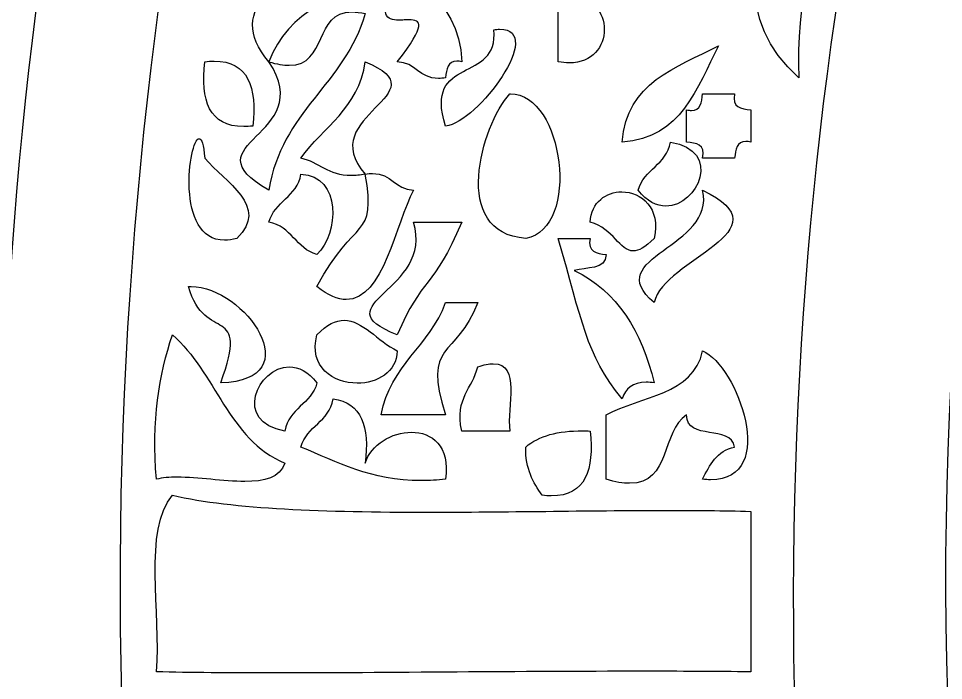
# Model space of a CAD drawing. Header units: centimetres. Extents: x -15.5 to 10, y -11.2 to 14.2.
# Drawn here: x -9.968 to -8.576, y 1.374 to 2.371 of the extents above; entities that cross this region are included whole.
import ezdxf

# ---------------------------------------------------------------- set-up
doc = ezdxf.new("R2010")
doc.units = ezdxf.units.CM
doc.header["$MEASUREMENT"] = 0
doc.layers.add('Capa 1', color=7, linetype='Continuous')

msp = doc.modelspace()

# ---------------------------------------------------------------- linework, layer by layer
at = {"layer": 'Capa 1', "color": 250}
for points, knots in [([(-8.34079, -0.77606), (-8.34079, -0.77606), (-8.40418, -0.77606), (-8.40418, -0.77606), (-8.40418, -0.77606), (-8.42023, -0.76481), (-8.43752, -0.75842), (-8.45597, -0.75842), (-8.45597, -0.75842), (-8.47304, -0.75842), (-8.49107, -0.76393), (-8.51005, -0.77606), (-8.51005, -0.77606), (-8.51005, -0.77606), (-8.60752, -0.77606), (-8.60752, -0.77606), (-8.60752, -0.77606), (-8.54628, -0.75045), (-8.48691, -0.72304), (-8.43085, -0.69224), (-8.43085, -0.69224), (-8.44355, -0.61636), (-8.4734, -0.55731), (-8.50324, -0.49889), (-8.50324, -0.49889), (-8.809, -0.56397), (-9.05188, -0.69161), (-9.34938, -0.76495), (-9.34938, -0.76495), (-9.34867, -0.76865), (-9.34797, -0.77236), (-9.34726, -0.77606), (-9.34726, -0.77606), (-9.34726, -0.77606), (-9.41965, -0.77606), (-9.41965, -0.77606), (-9.41965, -0.77606), (-9.60348, -0.25486), (-9.72897, 0.29931), (-9.78467, 0.87906), (-9.78467, 0.87906), (-9.89304, 2.00778), (-9.70445, 3.03146), (-9.36959, 3.90705), (-9.36959, 3.90705), (-9.36959, 3.90705), (-9.32126, 3.90706), (-9.32126, 3.90706), (-9.32126, 3.90706), (-9.3299, 3.88018), (-9.33876, 3.8535), (-9.34938, 3.82863), (-9.34938, 3.82863), (-9.05347, 3.69878), (-8.74772, 3.64829), (-8.47911, 3.53843), (-8.47911, 3.53843), (-8.45149, 3.72545), (-8.73819, 3.72258), (-8.72105, 3.90102), (-8.72105, 3.90102), (-8.72087, 3.903), (-8.72059, 3.90501), (-8.72024, 3.90705), (-8.72024, 3.90705), (-8.72024, 3.90705), (-8.68506, 3.90706), (-8.68506, 3.90706), (-8.68506, 3.90706), (-8.69102, 3.89097), (-8.69508, 3.87297), (-8.69692, 3.85276), (-8.69692, 3.85276), (-8.63454, 3.78185), (-8.53203, 3.65725), (-8.44902, 3.65725), (-8.44902, 3.65725), (-8.44284, 3.65725), (-8.43678, 3.65796), (-8.43085, 3.6594), (-8.43085, 3.6594), (-8.45092, 3.74629), (-8.64912, 3.82119), (-8.62121, 3.90705), (-8.62121, 3.90705), (-8.62121, 3.90705), (-8.59507, 3.90706), (-8.59507, 3.90706), (-8.59507, 3.90706), (-8.59818, 3.84384), (-8.53531, 3.76954), (-8.48472, 3.76954), (-8.48472, 3.76954), (-8.47399, 3.76954), (-8.46384, 3.77286), (-8.45498, 3.78037), (-8.45498, 3.78037), (-8.55246, 3.82133), (-8.40736, 3.83688), (-8.50324, 3.90102), (-8.50324, 3.90102), (-8.49816, 3.90374), (-8.49315, 3.9049), (-8.48828, 3.9049), (-8.48828, 3.9049), (-8.47555, 3.9049), (-8.46363, 3.89707), (-8.45308, 3.88927), (-8.45308, 3.88927), (-8.44249, 3.88145), (-8.43304, 3.87371), (-8.4251, 3.87371), (-8.4251, 3.87371), (-8.41755, 3.87372), (-8.41134, 3.88063), (-8.40672, 3.90102), (-8.40672, 3.90102), (-8.4143, 3.90209), (-8.42094, 3.90412), (-8.42665, 3.90705), (-8.42665, 3.90705), (-8.42665, 3.90705), (-8.29761, 3.90706), (-8.29761, 3.90706), (-8.29761, 3.90706), (-8.64421, 3.12558), (-8.8453, 2.21093), (-8.79344, 1.16926), (-8.79344, 1.16926), (-8.75784, 0.45397), (-8.5811, -0.21088), (-8.34079, -0.77606), (-8.34079, -0.77606), (-8.34079, -0.77606), (-8.34079, -0.77606), (-8.34079, -0.77606)], [0, 0, 0, 0, 0.0294118, 0.0294118, 0.0294118, 0.0294118, 0.0588235, 0.0588235, 0.0588235, 0.0588235, 0.0882353, 0.0882353, 0.0882353, 0.0882353, 0.1176471, 0.1176471, 0.1176471, 0.1176471, 0.1470588, 0.1470588, 0.1470588, 0.1470588, 0.1764706, 0.1764706, 0.1764706, 0.1764706, 0.2058824, 0.2058824, 0.2058824, 0.2058824, 0.2352941, 0.2352941, 0.2352941, 0.2352941, 0.2647059, 0.2647059, 0.2647059, 0.2647059, 0.2941176, 0.2941176, 0.2941176, 0.2941176, 0.3235294, 0.3235294, 0.3235294, 0.3235294, 0.3529412, 0.3529412, 0.3529412, 0.3529412, 0.3823529, 0.3823529, 0.3823529, 0.3823529, 0.4117647, 0.4117647, 0.4117647, 0.4117647, 0.4411765, 0.4411765, 0.4411765, 0.4411765, 0.4705882, 0.4705882, 0.4705882, 0.4705882, 0.5, 0.5, 0.5, 0.5, 0.5294118, 0.5294118, 0.5294118, 0.5294118, 0.5588235, 0.5588235, 0.5588235, 0.5588235, 0.5882353, 0.5882353, 0.5882353, 0.5882353, 0.6176471, 0.6176471, 0.6176471, 0.6176471, 0.6470588, 0.6470588, 0.6470588, 0.6470588, 0.6764706, 0.6764706, 0.6764706, 0.6764706, 0.7058824, 0.7058824, 0.7058824, 0.7058824, 0.7352941, 0.7352941, 0.7352941, 0.7352941, 0.7647059, 0.7647059, 0.7647059, 0.7647059, 0.7941176, 0.7941176, 0.7941176, 0.7941176, 0.8235294, 0.8235294, 0.8235294, 0.8235294, 0.8529412, 0.8529412, 0.8529412, 0.8529412, 0.8823529, 0.8823529, 0.8823529, 0.8823529, 0.9117647, 0.9117647, 0.9117647, 0.9117647, 0.9411765, 0.9411765, 0.9411765, 0.9411765, 0.9705882, 0.9705882, 0.9705882, 0.9705882, 1, 1, 1, 1]), ([(-6.72499, -0.42586), (-6.72499, -0.42586), (-6.80243, -0.42586), (-6.80243, -0.42586), (-6.80243, -0.42586), (-6.66223, -0.14198), (-6.49276, 0.11265), (-6.35186, 0.39583), (-6.35186, 0.39583), (-6.35631, 0.41171), (-6.36774, 0.42091), (-6.38838, 0.42091), (-6.38838, 0.42091), (-6.39187, 0.42092), (-6.396, 0.42059), (-6.40012, 0.41996), (-6.40012, 0.41996), (-6.6392, 0.24788), (-6.88558, 0.08341), (-7.198, -0.01533), (-7.198, -0.01533), (-7.08257, -0.13541), (-6.973, -0.26133), (-6.9022, -0.42586), (-6.9022, -0.42586), (-6.9022, -0.42586), (-6.94897, -0.42586), (-6.94897, -0.42586), (-6.94897, -0.42586), (-7.02161, -0.17143), (-7.29949, -0.03661), (-7.56598, -0.03661), (-7.56598, -0.03661), (-7.82277, -0.0366), (-8.06904, -0.16184), (-8.1105, -0.42586), (-8.1105, -0.42586), (-8.1105, -0.42586), (-8.23502, -0.42586), (-8.23502, -0.42586), (-8.23502, -0.42586), (-8.30092, -0.23889), (-8.35843, -0.0456), (-8.40672, 0.15389), (-8.40672, 0.15389), (-8.69395, 1.34096), (-8.5901, 2.46225), (-8.23813, 3.43747), (-8.23813, 3.43747), (-8.23813, 3.43747), (-8.1512, 3.43747), (-8.1512, 3.43747), (-8.1512, 3.43747), (-8.17611, 3.12724), (-8.01052, 2.86043), (-7.60278, 2.86043), (-7.60278, 2.86043), (-7.53162, 2.86044), (-7.45309, 2.86854), (-7.36691, 2.88597), (-7.36691, 2.88597), (-7.12229, 2.98789), (-7.02676, 3.21272), (-7.04183, 3.43747), (-7.04183, 3.43747), (-7.04183, 3.43747), (-6.98164, 3.43747), (-6.98164, 3.43747), (-6.98164, 3.43747), (-7.00065, 3.15215), (-7.15725, 3.00447), (-7.31865, 2.86152), (-7.31865, 2.86152), (-6.94686, 2.79041), (-6.72969, 2.56434), (-6.40012, 2.45068), (-6.40012, 2.45068), (-6.58427, 2.78233), (-6.7529, 3.12949), (-6.96072, 3.43747), (-6.96072, 3.43747), (-6.96072, 3.43747), (-6.86554, 3.43747), (-6.86554, 3.43747), (-6.86554, 3.43747), (-6.77262, 3.27509), (-6.68122, 3.11478), (-6.59348, 2.95836), (-6.59348, 2.95836), (-6.48871, 2.77168), (-6.34615, 2.58879), (-6.32742, 2.37797), (-6.32742, 2.37797), (-6.74683, 2.43957), (-6.96432, 2.7631), (-7.39136, 2.81326), (-7.39136, 2.81326), (-7.43552, 2.81846), (-7.47842, 2.82096), (-7.51991, 2.82096), (-7.51991, 2.82096), (-8.84854, 2.82096), (-8.80268, 0.24216), (-7.70568, 0.0088), (-7.70568, 0.0088), (-7.62257, -0.00887), (-7.54577, -0.01674), (-7.47423, -0.01674), (-7.47423, -0.01674), (-6.92713, -0.01674), (-6.68545, 0.44264), (-6.25503, 0.49235), (-6.25503, 0.49235), (-6.39691, 0.17157), (-6.55845, -0.12963), (-6.725, -0.42586), (-6.725, -0.42586), (-6.725, -0.42586), (-6.72499, -0.42586), (-6.72499, -0.42586)], [0, 0, 0, 0, 0.0333333, 0.0333333, 0.0333333, 0.0333333, 0.0666667, 0.0666667, 0.0666667, 0.0666667, 0.1, 0.1, 0.1, 0.1, 0.1333333, 0.1333333, 0.1333333, 0.1333333, 0.1666667, 0.1666667, 0.1666667, 0.1666667, 0.2, 0.2, 0.2, 0.2, 0.2333333, 0.2333333, 0.2333333, 0.2333333, 0.2666667, 0.2666667, 0.2666667, 0.2666667, 0.3, 0.3, 0.3, 0.3, 0.3333333, 0.3333333, 0.3333333, 0.3333333, 0.3666667, 0.3666667, 0.3666667, 0.3666667, 0.4, 0.4, 0.4, 0.4, 0.4333333, 0.4333333, 0.4333333, 0.4333333, 0.4666667, 0.4666667, 0.4666667, 0.4666667, 0.5, 0.5, 0.5, 0.5, 0.5333333, 0.5333333, 0.5333333, 0.5333333, 0.5666667, 0.5666667, 0.5666667, 0.5666667, 0.6, 0.6, 0.6, 0.6, 0.6333333, 0.6333333, 0.6333333, 0.6333333, 0.6666667, 0.6666667, 0.6666667, 0.6666667, 0.7, 0.7, 0.7, 0.7, 0.7333333, 0.7333333, 0.7333333, 0.7333333, 0.7666667, 0.7666667, 0.7666667, 0.7666667, 0.8, 0.8, 0.8, 0.8, 0.8333333, 0.8333333, 0.8333333, 0.8333333, 0.8666667, 0.8666667, 0.8666667, 0.8666667, 0.9, 0.9, 0.9, 0.9, 0.9333333, 0.9333333, 0.9333333, 0.9333333, 0.9666667, 0.9666667, 0.9666667, 0.9666667, 1, 1, 1, 1]), ([(-9.83984, 0.05008), (-9.83984, 0.05008), (-9.95019, 0.05008), (-9.95019, 0.05008), (-9.95019, 0.05008), (-9.95962, 0.08451), (-9.96889, 0.11915), (-9.97803, 0.15389), (-9.97803, 0.15389), (-9.98455, 0.11922), (-9.989, 0.08461), (-9.99161, 0.05007), (-9.99161, 0.05007), (-9.99161, 0.05007), (-10.11124, 0.05008), (-10.11124, 0.05008), (-10.11124, 0.05008), (-10.04442, 0.10634), (-9.99486, 0.1757), (-9.97803, 0.25073), (-9.97803, 0.25073), (-9.84711, 0.83578), (-10.30678, 1.03182), (-10.88989, 1.16764), (-10.88989, 1.16764), (-10.88989, 1.16764), (-10.88989, 1.25298), (-10.88989, 1.25298), (-10.88989, 1.25298), (-10.57507, 1.15942), (-10.2763, 1.02624), (-10.05074, 0.85493), (-10.05074, 0.85493), (-10.07106, 1.28229), (-10.06566, 1.65789), (-10.07487, 2.03953), (-10.07487, 2.03953), (-10.25976, 1.81982), (-10.57479, 1.70139), (-10.88989, 1.60244), (-10.88989, 1.60244), (-10.88989, 1.60244), (-10.88989, 1.67994), (-10.88989, 1.67994), (-10.88989, 1.67994), (-10.42655, 1.73117), (-9.8941, 2.0917), (-10.00216, 2.61991), (-10.00216, 2.61991), (-10.02693, 2.74063), (-10.10958, 2.832), (-10.21428, 2.88692), (-10.21428, 2.88692), (-10.21428, 2.88692), (-10.10044, 2.88693), (-10.10044, 2.88693), (-10.10044, 2.88693), (-10.09995, 2.88661), (-10.09946, 2.88629), (-10.099, 2.88597), (-10.099, 2.88597), (-10.09903, 2.88629), (-10.0991, 2.88661), (-10.09914, 2.88692), (-10.09914, 2.88692), (-10.09914, 2.88692), (-10.02703, 2.88693), (-10.02703, 2.88693), (-10.02703, 2.88693), (-10.01775, 2.81778), (-9.99532, 2.75202), (-9.9539, 2.6923), (-9.9539, 2.6923), (-9.94017, 2.75771), (-9.92592, 2.82258), (-9.91114, 2.88692), (-9.91114, 2.88692), (-9.91114, 2.88692), (-9.85748, 2.88693), (-9.85748, 2.88693), (-9.85748, 2.88693), (-10.05994, 1.90809), (-10.02693, 0.93844), (-9.83985, 0.05007), (-9.83985, 0.05007), (-9.83985, 0.05007), (-9.83984, 0.05008), (-9.83984, 0.05008)], [0, 0, 0, 0, 0.0454545, 0.0454545, 0.0454545, 0.0454545, 0.0909091, 0.0909091, 0.0909091, 0.0909091, 0.1363636, 0.1363636, 0.1363636, 0.1363636, 0.1818182, 0.1818182, 0.1818182, 0.1818182, 0.2272727, 0.2272727, 0.2272727, 0.2272727, 0.2727273, 0.2727273, 0.2727273, 0.2727273, 0.3181818, 0.3181818, 0.3181818, 0.3181818, 0.3636364, 0.3636364, 0.3636364, 0.3636364, 0.4090909, 0.4090909, 0.4090909, 0.4090909, 0.4545455, 0.4545455, 0.4545455, 0.4545455, 0.5, 0.5, 0.5, 0.5, 0.5454545, 0.5454545, 0.5454545, 0.5454545, 0.5909091, 0.5909091, 0.5909091, 0.5909091, 0.6363636, 0.6363636, 0.6363636, 0.6363636, 0.6818182, 0.6818182, 0.6818182, 0.6818182, 0.7272727, 0.7272727, 0.7272727, 0.7272727, 0.7727273, 0.7727273, 0.7727273, 0.7727273, 0.8181818, 0.8181818, 0.8181818, 0.8181818, 0.8636364, 0.8636364, 0.8636364, 0.8636364, 0.9090909, 0.9090909, 0.9090909, 0.9090909, 0.9545455, 0.9545455, 0.9545455, 0.9545455, 1, 1, 1, 1]), ([(-8.72105, 2.88598), (-8.6912, 2.72246), (-8.98965, 2.45544), (-8.79344, 2.28145), (-8.79344, 2.28145), (-8.80582, 2.50339), (-8.66993, 2.70531), (-8.72105, 2.88597), (-8.72105, 2.88597), (-8.72105, 2.88597), (-8.72105, 2.88598), (-8.72105, 2.88598)], [0, 0, 0, 0, 0.3333333, 0.3333333, 0.3333333, 0.3333333, 0.6666667, 0.6666667, 0.6666667, 0.6666667, 1, 1, 1, 1]), ([(-9.47084, 2.44532), (-9.56916, 2.44532), (-9.66099, 2.38704), (-9.59132, 2.30558), (-9.59132, 2.30558), (-9.51607, 2.19193), (-9.71704, 2.18431), (-9.59132, 2.11223), (-9.59132, 2.11223), (-9.57258, 2.23066), (-9.47701, 2.27193), (-9.44622, 2.37797), (-9.44622, 2.37797), (-9.45366, 2.3797), (-9.46019, 2.38048), (-9.46594, 2.38048), (-9.46594, 2.38048), (-9.49497, 2.38048), (-9.50421, 2.3604), (-9.51321, 2.34051), (-9.51321, 2.34051), (-9.52234, 2.32026), (-9.53148, 2.30022), (-9.56076, 2.30022), (-9.56076, 2.30022), (-9.56916, 2.30022), (-9.57918, 2.30184), (-9.59132, 2.30558), (-9.59132, 2.30558), (-9.5621, 2.38115), (-9.49035, 2.41448), (-9.39796, 2.42655), (-9.39796, 2.42655), (-9.42851, 2.37406), (-9.41387, 2.3682), (-9.3957, 2.3682), (-9.3957, 2.3682), (-9.39309, 2.3682), (-9.39041, 2.36834), (-9.3878, 2.36845), (-9.3878, 2.36845), (-9.38515, 2.36856), (-9.38258, 2.36866), (-9.38014, 2.36866), (-9.38014, 2.36866), (-9.36247, 2.36866), (-9.35354, 2.36256), (-9.39796, 2.30558), (-9.39796, 2.30558), (-9.37026, 2.30446), (-9.36515, 2.28046), (-9.33608, 2.28046), (-9.33608, 2.28046), (-9.3328, 2.28046), (-9.3292, 2.28078), (-9.32525, 2.28145), (-9.32525, 2.28145), (-9.32415, 2.29419), (-9.32232, 2.30643), (-9.30821, 2.30643), (-9.30821, 2.30643), (-9.30613, 2.30643), (-9.30377, 2.30615), (-9.30112, 2.30558), (-9.30112, 2.30558), (-9.30355, 2.40539), (-9.38946, 2.44532), (-9.47084, 2.44532), (-9.47084, 2.44532), (-9.47084, 2.44532), (-9.47084, 2.44532), (-9.47084, 2.44532)], [0, 0, 0, 0, 0.0555556, 0.0555556, 0.0555556, 0.0555556, 0.1111111, 0.1111111, 0.1111111, 0.1111111, 0.1666667, 0.1666667, 0.1666667, 0.1666667, 0.2222222, 0.2222222, 0.2222222, 0.2222222, 0.2777778, 0.2777778, 0.2777778, 0.2777778, 0.3333333, 0.3333333, 0.3333333, 0.3333333, 0.3888889, 0.3888889, 0.3888889, 0.3888889, 0.4444444, 0.4444444, 0.4444444, 0.4444444, 0.5, 0.5, 0.5, 0.5, 0.5555556, 0.5555556, 0.5555556, 0.5555556, 0.6111111, 0.6111111, 0.6111111, 0.6111111, 0.6666667, 0.6666667, 0.6666667, 0.6666667, 0.7222222, 0.7222222, 0.7222222, 0.7222222, 0.7777778, 0.7777778, 0.7777778, 0.7777778, 0.8333333, 0.8333333, 0.8333333, 0.8333333, 0.8888889, 0.8888889, 0.8888889, 0.8888889, 0.9444444, 0.9444444, 0.9444444, 0.9444444, 1, 1, 1, 1]), ([(-9.13888, 2.40433), (-9.14428, 2.40433), (-9.14999, 2.40369), (-9.15602, 2.40242), (-9.15602, 2.40242), (-9.15602, 2.37004), (-9.15602, 2.33797), (-9.15602, 2.30558), (-9.15602, 2.30558), (-9.15002, 2.30439), (-9.14442, 2.30385), (-9.13923, 2.30385), (-9.13923, 2.30385), (-9.10406, 2.30386), (-9.08649, 2.32901), (-9.08649, 2.35416), (-9.08649, 2.35416), (-9.08649, 2.37925), (-9.10395, 2.40432), (-9.13888, 2.40432), (-9.13888, 2.40432), (-9.13888, 2.40432), (-9.13888, 2.40433), (-9.13888, 2.40433)], [0, 0, 0, 0, 0.1666667, 0.1666667, 0.1666667, 0.1666667, 0.3333333, 0.3333333, 0.3333333, 0.3333333, 0.5, 0.5, 0.5, 0.5, 0.6666667, 0.6666667, 0.6666667, 0.6666667, 0.8333333, 0.8333333, 0.8333333, 0.8333333, 1, 1, 1, 1]), ([(-9.24397, 2.35448), (-9.24651, 2.35448), (-9.24968, 2.35416), (-9.25286, 2.35384), (-9.25286, 2.35384), (-9.24365, 2.27225), (-9.35986, 2.31606), (-9.32525, 2.20874), (-9.32525, 2.20874), (-9.27667, 2.21383), (-9.1738, 2.35448), (-9.24397, 2.35448), (-9.24397, 2.35448), (-9.24397, 2.35448), (-9.24397, 2.35448), (-9.24397, 2.35448)], [0, 0, 0, 0, 0.25, 0.25, 0.25, 0.25, 0.5, 0.5, 0.5, 0.5, 0.75, 0.75, 0.75, 0.75, 1, 1, 1, 1]), ([(-8.9144, 2.32972), (-8.97791, 2.2967), (-9.05284, 2.27478), (-9.0595, 2.18462), (-9.0595, 2.18462), (-8.96933, 2.1913), (-8.94743, 2.26621), (-8.9144, 2.32971), (-8.9144, 2.32971), (-8.9144, 2.32971), (-8.9144, 2.32972), (-8.9144, 2.32972)], [0, 0, 0, 0, 0.3333333, 0.3333333, 0.3333333, 0.3333333, 0.6666667, 0.6666667, 0.6666667, 0.6666667, 1, 1, 1, 1]), ([(-9.67386, 2.30654), (-9.67831, 2.30654), (-9.68307, 2.30622), (-9.68784, 2.30558), (-9.68784, 2.30558), (-9.69429, 2.24713), (-9.68145, 2.20797), (-9.62896, 2.20797), (-9.62896, 2.20797), (-9.62472, 2.20798), (-9.62021, 2.20822), (-9.61545, 2.20874), (-9.61545, 2.20874), (-9.60909, 2.26717), (-9.62211, 2.30653), (-9.67386, 2.30653), (-9.67386, 2.30653), (-9.67386, 2.30653), (-9.67386, 2.30654), (-9.67386, 2.30654)], [0, 0, 0, 0, 0.2, 0.2, 0.2, 0.2, 0.4, 0.4, 0.4, 0.4, 0.6, 0.6, 0.6, 0.6, 0.8, 0.8, 0.8, 0.8, 1, 1, 1, 1]), ([(-9.44622, 2.30559), (-9.45606, 2.23478), (-9.5094, 2.20779), (-9.54306, 2.16049), (-9.54306, 2.16049), (-9.51547, 2.15408), (-9.50143, 2.13411), (-9.46742, 2.13407), (-9.46742, 2.13407), (-9.4611, 2.13408), (-9.45412, 2.13478), (-9.44622, 2.13636), (-9.44622, 2.13636), (-9.52464, 2.22526), (-9.32779, 2.25669), (-9.44622, 2.30558), (-9.44622, 2.30558), (-9.44622, 2.30558), (-9.44622, 2.30559), (-9.44622, 2.30559)], [0, 0, 0, 0, 0.2, 0.2, 0.2, 0.2, 0.4, 0.4, 0.4, 0.4, 0.6, 0.6, 0.6, 0.6, 0.8, 0.8, 0.8, 0.8, 1, 1, 1, 1]), ([(-9.22873, 2.25733), (-9.27159, 2.20907), (-9.31858, 2.04778), (-9.2046, 2.03953), (-9.2046, 2.03953), (-9.1211, 2.05509), (-9.14777, 2.25732), (-9.22778, 2.25732), (-9.22778, 2.25732), (-9.22809, 2.25733), (-9.22841, 2.25732), (-9.22873, 2.25732), (-9.22873, 2.25732), (-9.22873, 2.25732), (-9.22873, 2.25733), (-9.22873, 2.25733)], [0, 0, 0, 0, 0.25, 0.25, 0.25, 0.25, 0.5, 0.5, 0.5, 0.5, 0.75, 0.75, 0.75, 0.75, 1, 1, 1, 1]), ([(-8.96267, 2.2332), (-8.96267, 2.217), (-8.96267, 2.20081), (-8.96267, 2.18462), (-8.96267, 2.18462), (-8.94806, 2.18336), (-8.93409, 2.18113), (-8.93854, 2.16049), (-8.93854, 2.16049), (-8.92234, 2.1605), (-8.90615, 2.16049), (-8.89028, 2.16049), (-8.89028, 2.16049), (-8.8889, 2.17348), (-8.88703, 2.18547), (-8.87324, 2.18547), (-8.87324, 2.18547), (-8.87115, 2.18547), (-8.86879, 2.18519), (-8.86615, 2.18462), (-8.86615, 2.18462), (-8.86615, 2.20081), (-8.86615, 2.217), (-8.86615, 2.23319), (-8.86615, 2.23319), (-8.88075, 2.23447), (-8.89472, 2.23668), (-8.89028, 2.25732), (-8.89028, 2.25732), (-8.90615, 2.25733), (-8.92234, 2.25732), (-8.93854, 2.25732), (-8.93854, 2.25732), (-8.93963, 2.24434), (-8.94146, 2.23235), (-8.95547, 2.23235), (-8.95547, 2.23235), (-8.95758, 2.23235), (-8.95995, 2.23263), (-8.96267, 2.23319), (-8.96267, 2.23319), (-8.96267, 2.23319), (-8.96267, 2.2332), (-8.96267, 2.2332)], [0, 0, 0, 0, 0.0909091, 0.0909091, 0.0909091, 0.0909091, 0.1818182, 0.1818182, 0.1818182, 0.1818182, 0.2727273, 0.2727273, 0.2727273, 0.2727273, 0.3636364, 0.3636364, 0.3636364, 0.3636364, 0.4545455, 0.4545455, 0.4545455, 0.4545455, 0.5454545, 0.5454545, 0.5454545, 0.5454545, 0.6363636, 0.6363636, 0.6363636, 0.6363636, 0.7272727, 0.7272727, 0.7272727, 0.7272727, 0.8181818, 0.8181818, 0.8181818, 0.8181818, 0.9090909, 0.9090909, 0.9090909, 0.9090909, 1, 1, 1, 1]), ([(-9.69641, 2.18971), (-9.70403, 2.18971), (-9.71292, 2.1516), (-9.71101, 2.1135), (-9.71101, 2.1135), (-9.70879, 2.07509), (-9.69553, 2.03688), (-9.65795, 2.03688), (-9.65795, 2.03688), (-9.65238, 2.03688), (-9.64628, 2.03773), (-9.63957, 2.03953), (-9.63957, 2.03953), (-9.58941, 2.08779), (-9.65736, 2.1243), (-9.68784, 2.16049), (-9.68784, 2.16049), (-9.68942, 2.18114), (-9.6926, 2.1897), (-9.69641, 2.1897), (-9.69641, 2.1897), (-9.69641, 2.1897), (-9.69641, 2.18971), (-9.69641, 2.18971)], [0, 0, 0, 0, 0.1666667, 0.1666667, 0.1666667, 0.1666667, 0.3333333, 0.3333333, 0.3333333, 0.3333333, 0.5, 0.5, 0.5, 0.5, 0.6666667, 0.6666667, 0.6666667, 0.6666667, 0.8333333, 0.8333333, 0.8333333, 0.8333333, 1, 1, 1, 1]), ([(-8.98679, 2.18463), (-8.99283, 2.15034), (-9.0268, 2.14398), (-9.03537, 2.11223), (-9.03537, 2.11223), (-9.02214, 2.09505), (-9.00743, 2.08828), (-8.99364, 2.08825), (-8.99364, 2.08825), (-8.9452, 2.08825), (-8.9082, 2.17203), (-8.98679, 2.18462), (-8.98679, 2.18462), (-8.98679, 2.18462), (-8.98679, 2.18463), (-8.98679, 2.18463)], [0, 0, 0, 0, 0.25, 0.25, 0.25, 0.25, 0.5, 0.5, 0.5, 0.5, 0.75, 0.75, 0.75, 0.75, 1, 1, 1, 1]), ([(-9.54306, 2.13637), (-9.54877, 2.10176), (-9.58274, 2.09572), (-9.59132, 2.06397), (-9.59132, 2.06397), (-9.5567, 2.05795), (-9.55068, 2.02397), (-9.51892, 2.0154), (-9.51892, 2.0154), (-9.48591, 2.0462), (-9.48146, 2.13382), (-9.54306, 2.13636), (-9.54306, 2.13636), (-9.54306, 2.13636), (-9.54306, 2.13637), (-9.54306, 2.13637)], [0, 0, 0, 0, 0.25, 0.25, 0.25, 0.25, 0.5, 0.5, 0.5, 0.5, 0.75, 0.75, 0.75, 0.75, 1, 1, 1, 1]), ([(-9.43542, 2.13732), (-9.4386, 2.13732), (-9.44241, 2.137), (-9.44622, 2.13636), (-9.44622, 2.13636), (-9.42907, 2.03572), (-9.46178, 2.07477), (-9.51892, 1.96714), (-9.51892, 1.96714), (-9.50199, 1.95342), (-9.48742, 1.94756), (-9.47479, 1.94756), (-9.47479, 1.94756), (-9.41877, 1.94757), (-9.4, 2.06225), (-9.37383, 2.11223), (-9.37383, 2.11223), (-9.40145, 2.11351), (-9.40621, 2.13732), (-9.43542, 2.13732), (-9.43542, 2.13732), (-9.43542, 2.13732), (-9.43542, 2.13732), (-9.43542, 2.13732)], [0, 0, 0, 0, 0.1666667, 0.1666667, 0.1666667, 0.1666667, 0.3333333, 0.3333333, 0.3333333, 0.3333333, 0.5, 0.5, 0.5, 0.5, 0.6666667, 0.6666667, 0.6666667, 0.6666667, 0.8333333, 0.8333333, 0.8333333, 0.8333333, 1, 1, 1, 1]), ([(-9.06014, 2.1097), (-9.08332, 2.1097), (-9.10586, 2.09477), (-9.10776, 2.06397), (-9.10776, 2.06397), (-9.07241, 2.05417), (-9.06342, 2.02072), (-9.04292, 2.02072), (-9.04292, 2.02072), (-9.03488, 2.02073), (-9.02511, 2.02587), (-9.01124, 2.03953), (-9.01124, 2.03953), (-9.00108, 2.08557), (-9.03093, 2.10969), (-9.06014, 2.10969), (-9.06014, 2.10969), (-9.06014, 2.10969), (-9.06014, 2.1097), (-9.06014, 2.1097)], [0, 0, 0, 0, 0.2, 0.2, 0.2, 0.2, 0.4, 0.4, 0.4, 0.4, 0.6, 0.6, 0.6, 0.6, 0.8, 0.8, 0.8, 0.8, 1, 1, 1, 1]), ([(-8.93854, 2.11224), (-8.91789, 2.02556), (-9.09379, 2.0119), (-9.01124, 1.94301), (-9.01124, 1.94301), (-8.99823, 2.00905), (-8.80804, 2.04969), (-8.93854, 2.11223), (-8.93854, 2.11223), (-8.93854, 2.11223), (-8.93854, 2.11224), (-8.93854, 2.11224)], [0, 0, 0, 0, 0.3333333, 0.3333333, 0.3333333, 0.3333333, 0.6666667, 0.6666667, 0.6666667, 0.6666667, 1, 1, 1, 1]), ([(-9.37383, 2.06398), (-9.34113, 1.96047), (-9.51575, 1.94047), (-9.39796, 1.89443), (-9.39796, 1.89443), (-9.36113, 1.98206), (-9.34366, 1.96364), (-9.30112, 2.06397), (-9.30112, 2.06397), (-9.32525, 2.06398), (-9.34938, 2.06397), (-9.37383, 2.06397), (-9.37383, 2.06397), (-9.37383, 2.06397), (-9.37383, 2.06398), (-9.37383, 2.06398)], [0, 0, 0, 0, 0.25, 0.25, 0.25, 0.25, 0.5, 0.5, 0.5, 0.5, 0.75, 0.75, 0.75, 0.75, 1, 1, 1, 1]), ([(-9.15602, 2.03953), (-9.11919, 1.91539), (-9.11538, 1.86649), (-9.0595, 1.79791), (-9.0595, 1.79791), (-9.05495, 1.81375), (-9.04359, 1.82299), (-9.02331, 1.82299), (-9.02331, 1.82299), (-9.0196, 1.823), (-9.01558, 1.82267), (-9.01124, 1.82204), (-9.01124, 1.82204), (-9.03061, 1.8992), (-9.06649, 1.96015), (-9.13189, 1.99127), (-9.13189, 1.99127), (-9.11316, 1.99667), (-9.08427, 1.9919), (-9.08363, 2.0154), (-9.08363, 2.0154), (-9.09823, 2.01699), (-9.11221, 2.01921), (-9.10776, 2.03953), (-9.10776, 2.03953), (-9.12396, 2.03953), (-9.14015, 2.03953), (-9.15602, 2.03953), (-9.15602, 2.03953), (-9.15602, 2.03953), (-9.15602, 2.03953), (-9.15602, 2.03953)], [0, 0, 0, 0, 0.125, 0.125, 0.125, 0.125, 0.25, 0.25, 0.25, 0.25, 0.375, 0.375, 0.375, 0.375, 0.5, 0.5, 0.5, 0.5, 0.625, 0.625, 0.625, 0.625, 0.75, 0.75, 0.75, 0.75, 0.875, 0.875, 0.875, 0.875, 1, 1, 1, 1]), ([(-9.71228, 1.96714), (-9.6872, 1.87824), (-9.61957, 1.94491), (-9.66371, 1.82204), (-9.66371, 1.82204), (-9.52781, 1.82617), (-9.62751, 1.96714), (-9.70847, 1.96714), (-9.70847, 1.96714), (-9.70974, 1.96714), (-9.71101, 1.96714), (-9.71228, 1.96714), (-9.71228, 1.96714), (-9.71228, 1.96714), (-9.71228, 1.96714), (-9.71228, 1.96714)], [0, 0, 0, 0, 0.25, 0.25, 0.25, 0.25, 0.5, 0.5, 0.5, 0.5, 0.75, 0.75, 0.75, 0.75, 1, 1, 1, 1]), ([(-9.32525, 1.94301), (-9.34875, 1.87761), (-9.40875, 1.84903), (-9.42209, 1.77378), (-9.42209, 1.77378), (-9.3897, 1.77378), (-9.35764, 1.77378), (-9.32525, 1.77378), (-9.32525, 1.77378), (-9.36145, 1.88491), (-9.30937, 1.85792), (-9.27699, 1.94301), (-9.27699, 1.94301), (-9.29318, 1.94301), (-9.30937, 1.94301), (-9.32525, 1.94301), (-9.32525, 1.94301), (-9.32525, 1.94301), (-9.32525, 1.94301), (-9.32525, 1.94301)], [0, 0, 0, 0, 0.2, 0.2, 0.2, 0.2, 0.4, 0.4, 0.4, 0.4, 0.6, 0.6, 0.6, 0.6, 0.8, 0.8, 0.8, 0.8, 1, 1, 1, 1]), ([(-9.47797, 1.91634), (-9.49035, 1.91634), (-9.50369, 1.91062), (-9.51892, 1.89443), (-9.51892, 1.89443), (-9.53166, 1.84579), (-9.49462, 1.82165), (-9.45825, 1.82165), (-9.45825, 1.82165), (-9.42836, 1.82166), (-9.39894, 1.83795), (-9.39796, 1.8703), (-9.39796, 1.8703), (-9.4278, 1.88523), (-9.45034, 1.91634), (-9.47797, 1.91634), (-9.47797, 1.91634), (-9.47797, 1.91634), (-9.47797, 1.91634), (-9.47797, 1.91634)], [0, 0, 0, 0, 0.2, 0.2, 0.2, 0.2, 0.4, 0.4, 0.4, 0.4, 0.6, 0.6, 0.6, 0.6, 0.8, 0.8, 0.8, 0.8, 1, 1, 1, 1]), ([(-9.72911, 1.68012), (-9.71355, 1.68012), (-9.69609, 1.67853), (-9.67863, 1.67694), (-9.67863, 1.67694), (-9.66095, 1.67525), (-9.64335, 1.67359), (-9.62744, 1.67359), (-9.62744, 1.67359), (-9.59812, 1.67359), (-9.57459, 1.67927), (-9.56718, 1.70107), (-9.56718, 1.70107), (-9.65227, 1.73695), (-9.67164, 1.83855), (-9.73641, 1.89443), (-9.73641, 1.89443), (-9.75673, 1.83443), (-9.76784, 1.76489), (-9.76054, 1.67694), (-9.76054, 1.67694), (-9.75133, 1.67949), (-9.74086, 1.68012), (-9.72911, 1.68012), (-9.72911, 1.68012), (-9.72911, 1.68012), (-9.72911, 1.68012), (-9.72911, 1.68012)], [0, 0, 0, 0, 0.1428571, 0.1428571, 0.1428571, 0.1428571, 0.2857143, 0.2857143, 0.2857143, 0.2857143, 0.4285714, 0.4285714, 0.4285714, 0.4285714, 0.5714286, 0.5714286, 0.5714286, 0.5714286, 0.7142857, 0.7142857, 0.7142857, 0.7142857, 0.8571429, 0.8571429, 0.8571429, 0.8571429, 1, 1, 1, 1]), ([(-8.93854, 1.8703), (-8.95187, 1.80331), (-9.0322, 1.80267), (-9.08363, 1.77378), (-9.08363, 1.77378), (-9.08363, 1.7414), (-9.08363, 1.70933), (-9.08363, 1.67694), (-9.08363, 1.67694), (-9.06977, 1.67275), (-9.0582, 1.67091), (-9.04853, 1.67091), (-9.04853, 1.67091), (-8.98556, 1.67087), (-9.00119, 1.7493), (-8.96267, 1.77378), (-8.96267, 1.77378), (-8.96235, 1.73378), (-8.89567, 1.76013), (-8.89028, 1.72552), (-8.89028, 1.72552), (-8.91726, 1.72013), (-8.92774, 1.69853), (-8.93854, 1.67694), (-8.93854, 1.67694), (-8.93433, 1.67649), (-8.93035, 1.67624), (-8.92658, 1.67624), (-8.92658, 1.67624), (-8.8225, 1.67624), (-8.88643, 1.84825), (-8.93854, 1.8703), (-8.93854, 1.8703), (-8.93854, 1.8703), (-8.93854, 1.8703), (-8.93854, 1.8703)], [0, 0, 0, 0, 0.1111111, 0.1111111, 0.1111111, 0.1111111, 0.2222222, 0.2222222, 0.2222222, 0.2222222, 0.3333333, 0.3333333, 0.3333333, 0.3333333, 0.4444444, 0.4444444, 0.4444444, 0.4444444, 0.5555556, 0.5555556, 0.5555556, 0.5555556, 0.6666667, 0.6666667, 0.6666667, 0.6666667, 0.7777778, 0.7777778, 0.7777778, 0.7777778, 0.8888889, 0.8888889, 0.8888889, 0.8888889, 1, 1, 1, 1]), ([(-9.56052, 1.84617), (-9.60877, 1.84617), (-9.64561, 1.76235), (-9.56718, 1.74965), (-9.56718, 1.74965), (-9.56147, 1.78394), (-9.52718, 1.79029), (-9.51892, 1.82204), (-9.51892, 1.82204), (-9.53226, 1.83919), (-9.54687, 1.84617), (-9.56052, 1.84617), (-9.56052, 1.84617), (-9.56052, 1.84617), (-9.56052, 1.84617), (-9.56052, 1.84617)], [0, 0, 0, 0, 0.25, 0.25, 0.25, 0.25, 0.5, 0.5, 0.5, 0.5, 0.75, 0.75, 0.75, 0.75, 1, 1, 1, 1]), ([(-9.25349, 1.85094), (-9.25985, 1.85094), (-9.26747, 1.84934), (-9.27699, 1.84617), (-9.27699, 1.84617), (-9.28461, 1.81347), (-9.3116, 1.80013), (-9.30112, 1.74965), (-9.30112, 1.74965), (-9.27699, 1.74965), (-9.25286, 1.74965), (-9.22873, 1.74965), (-9.22873, 1.74965), (-9.23349, 1.7868), (-9.21159, 1.85093), (-9.25349, 1.85093), (-9.25349, 1.85093), (-9.25349, 1.85093), (-9.25349, 1.85094), (-9.25349, 1.85094)], [0, 0, 0, 0, 0.2, 0.2, 0.2, 0.2, 0.4, 0.4, 0.4, 0.4, 0.6, 0.6, 0.6, 0.6, 0.8, 0.8, 0.8, 0.8, 1, 1, 1, 1]), ([(-9.49448, 1.79791), (-9.50051, 1.76331), (-9.53448, 1.75727), (-9.54306, 1.72552), (-9.54306, 1.72552), (-9.48823, 1.7028), (-9.43874, 1.67504), (-9.36127, 1.67504), (-9.36127, 1.67504), (-9.34991, 1.67504), (-9.33791, 1.67564), (-9.32525, 1.67694), (-9.32525, 1.67694), (-9.31858, 1.72757), (-9.34603, 1.74785), (-9.37669, 1.74785), (-9.37669, 1.74785), (-9.40596, 1.74786), (-9.43814, 1.72933), (-9.44622, 1.70107), (-9.44622, 1.70107), (-9.43955, 1.75632), (-9.45193, 1.79219), (-9.49448, 1.79791), (-9.49448, 1.79791), (-9.49448, 1.79791), (-9.49448, 1.79791), (-9.49448, 1.79791)], [0, 0, 0, 0, 0.1428571, 0.1428571, 0.1428571, 0.1428571, 0.2857143, 0.2857143, 0.2857143, 0.2857143, 0.4285714, 0.4285714, 0.4285714, 0.4285714, 0.5714286, 0.5714286, 0.5714286, 0.5714286, 0.7142857, 0.7142857, 0.7142857, 0.7142857, 0.8571429, 0.8571429, 0.8571429, 0.8571429, 1, 1, 1, 1]), ([(-9.11919, 1.74997), (-9.15602, 1.74997), (-9.18491, 1.74266), (-9.2046, 1.72552), (-9.2046, 1.72552), (-9.20555, 1.69219), (-9.19317, 1.67218), (-9.18015, 1.65281), (-9.18015, 1.65281), (-9.17525, 1.65225), (-9.17063, 1.65197), (-9.16629, 1.65197), (-9.16629, 1.65197), (-9.11436, 1.65197), (-9.10162, 1.69134), (-9.10776, 1.74965), (-9.10776, 1.74965), (-9.11157, 1.74965), (-9.11538, 1.74997), (-9.11919, 1.74997), (-9.11919, 1.74997), (-9.11919, 1.74997), (-9.11919, 1.74997), (-9.11919, 1.74997)], [0, 0, 0, 0, 0.1666667, 0.1666667, 0.1666667, 0.1666667, 0.3333333, 0.3333333, 0.3333333, 0.3333333, 0.5, 0.5, 0.5, 0.5, 0.6666667, 0.6666667, 0.6666667, 0.6666667, 0.8333333, 0.8333333, 0.8333333, 0.8333333, 1, 1, 1, 1]), ([(-9.73641, 1.65282), (-9.78118, 1.60106), (-9.75261, 1.47565), (-9.76054, 1.38706), (-9.76054, 1.38706), (-9.71062, 1.3858), (-9.65002, 1.38534), (-9.58274, 1.38534), (-9.58274, 1.38534), (-9.49892, 1.38534), (-9.4048, 1.38604), (-9.30811, 1.38675), (-9.30811, 1.38675), (-9.21557, 1.38735), (-9.12074, 1.38791), (-9.03047, 1.38791), (-9.03047, 1.38791), (-8.97332, 1.38791), (-8.91797, 1.38766), (-8.86615, 1.38706), (-8.86615, 1.38706), (-8.86615, 1.4674), (-8.86615, 1.54804), (-8.86615, 1.62868), (-8.86615, 1.62868), (-8.90692, 1.62975), (-8.94944, 1.63016), (-8.9929, 1.63016), (-8.9929, 1.63016), (-9.05223, 1.63017), (-9.11341, 1.62942), (-9.17444, 1.62868), (-9.17444, 1.62868), (-9.23455, 1.62808), (-9.29452, 1.62745), (-9.35255, 1.62745), (-9.35255, 1.62745), (-9.50566, 1.62745), (-9.64501, 1.63186), (-9.73641, 1.65281), (-9.73641, 1.65281), (-9.73641, 1.65281), (-9.73641, 1.65282), (-9.73641, 1.65282)], [0, 0, 0, 0, 0.0909091, 0.0909091, 0.0909091, 0.0909091, 0.1818182, 0.1818182, 0.1818182, 0.1818182, 0.2727273, 0.2727273, 0.2727273, 0.2727273, 0.3636364, 0.3636364, 0.3636364, 0.3636364, 0.4545455, 0.4545455, 0.4545455, 0.4545455, 0.5454545, 0.5454545, 0.5454545, 0.5454545, 0.6363636, 0.6363636, 0.6363636, 0.6363636, 0.7272727, 0.7272727, 0.7272727, 0.7272727, 0.8181818, 0.8181818, 0.8181818, 0.8181818, 0.9090909, 0.9090909, 0.9090909, 0.9090909, 1, 1, 1, 1])]:
    msp.add_open_spline(points, degree=3, knots=knots, dxfattribs=at)

doc.saveas('drawing.dxf')
